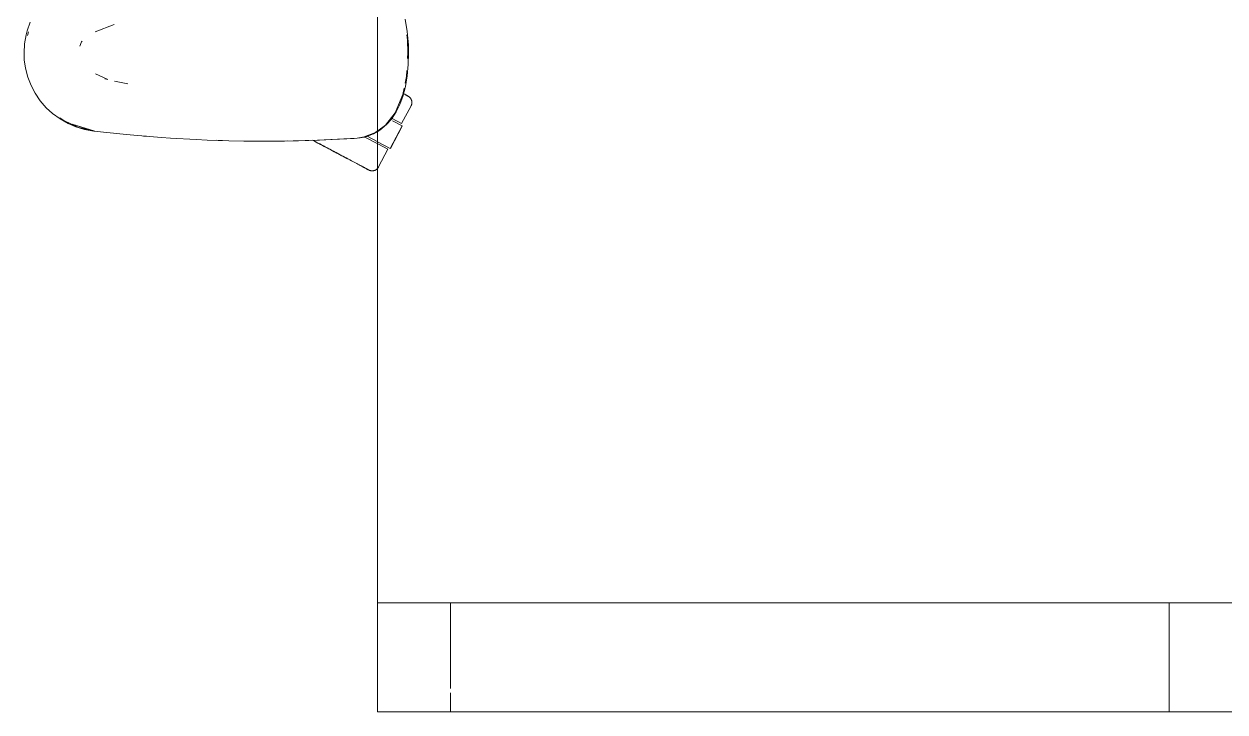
# Model space of a CAD drawing. Header units: millimetres. Extents: x 155927 to 295199, y -4084 to 97293.
# Drawn here: x 199791 to 200451, y 10685 to 11063 of the extents above; entities that cross this region are included whole.
import ezdxf

# ---------------------------------------------------------------- set-up
doc = ezdxf.new("R2010")
doc.units = ezdxf.units.MM
doc.header["$MEASUREMENT"] = 0
doc.layers.add('G-IMPT', color=8, linetype='CONTINUOUS', lineweight=9)
doc.layers.add('I-FURN', color=8, linetype='CONTINUOUS', lineweight=9)

msp = doc.modelspace()

# ---------------------------------------------------------------- linework, layer by layer
at = {"layer": 'G-IMPT'}
for p, q in [((199794.8, 11063.7), (199793.09, 11058.93)), ((200000.9, 11065.39), (200002.01, 11058.63)), ((199791.64, 11051.85), (199792.52, 11056.8)), ((199792.52, 11056.8), (199793.09, 11058.93)), ((199793.89, 11058.49), (199793.27, 11056.46)), ((199840.93, 11062.53), (199830.5, 11058.38)), ((200002.07, 11053.98), (200001.68, 11056.76)), ((200002.59, 11051.32), (200002.01, 11058.63)), ((199791.35, 11046.81), (199791.64, 11051.85)), ((199821.96, 11050.64), (199822.98, 11052.86)), ((199822.98, 11052.86), (199823.27, 11053.31)), ((200002.07, 11053.98), (200002.3, 11046.81)), ((200002.59, 11051.32), (200002.68, 11046.81)), ((199791.35, 11046.81), (199791.52, 11042.96)), ((199792.17, 11038.45), (199791.52, 11042.96)), ((200002.11, 11043.7), (200002.3, 11046.81)), ((200002.68, 11046.81), (200002.5, 11040.47)), ((199792.17, 11038.45), (199793.43, 11033.58)), ((200001.52, 11033.98), (200001.71, 11037.19)), ((200001.93, 11034.32), (200002.5, 11040.47)), ((199795.26, 11028.87), (199793.43, 11033.58)), ((199830.6, 11035.43), (199837.38, 11032.17)), ((199835.75, 11032.62), (199837.38, 11032.17)), ((199848.43, 11029.83), (199840.99, 11031.4)), ((200000.75, 11030.23), (200001.52, 11033.98)), ((200001.93, 11034.32), (200000.93, 11028.39)), ((199797.45, 11024.71), (199795.26, 11028.87)), ((199797.45, 11024.71), (199800.28, 11020.54)), ((199999.48, 11024.02), (199997.15, 11018.4)), ((199999.48, 11024.02), (200000.19, 11027.49)), ((199999.5, 11022.91), (200000.93, 11028.39)), ((199800.28, 11020.54), (199803.6, 11016.71)), ((199807.04, 11013.54), (199803.6, 11016.71)), ((199995.31, 11014.01), (199997.15, 11018.4)), ((199995.93, 11014.5), (199997.92, 11018.58)), ((199999.5, 11022.91), (199997.92, 11018.58)), ((199807.04, 11013.54), (199811.13, 11010.54)), ((199811.08, 11011.24), (199813.19, 11009.64)), ((199815.57, 11008.03), (199811.13, 11010.54)), ((199990.09, 11007.22), (199995.31, 11014.01)), ((199993.28, 11010.45), (199990.61, 11007.42)), ((199995.93, 11014.5), (199993.28, 11010.45)), ((199821.26, 11005.9), (199813.19, 11009.64)), ((199815.57, 11008.03), (199819.81, 11006.22)), ((199830.23, 11003.86), (199817.76, 11007.69)), ((199817.76, 11007.69), (199826.91, 11004.78)), ((199819.81, 11006.22), (199824.67, 11004.75)), ((199821.26, 11005.9), (199829.66, 11003.99)), ((199829.71, 11003.86), (199824.67, 11004.75)), ((199830.23, 11003.86), (199826.91, 11004.78)), ((199847.64, 11001.95), (199829.71, 11003.86)), ((199983.44, 11002.38), (199985.68, 11003.66)), ((199984.47, 11003.05), (199985.68, 11003.95)), ((199985.83, 11004.06), (199990.09, 11007.22)), ((199985.83, 11003.75), (199986.87, 11004.34)), ((199986.87, 11004.34), (199990.61, 11007.42)), ((199851.77, 11001.61), (199847.64, 11001.95)), ((199866.83, 11000.36), (199851.77, 11001.61)), ((199858.64, 11001.01), (199856.97, 11001.18)), ((199866.83, 11000.36), (199871.91, 11000.03)), ((199871.91, 11000.03), (199886.05, 10999.22)), ((199892.08, 10998.97), (199886.05, 10999.22)), ((199892.08, 10998.97), (199903.84, 10998.58)), ((199896.96, 10998.83), (199898.9, 10998.72)), ((199898.9, 10998.72), (199900.39, 10998.71)), ((199912.25, 10998.42), (199903.84, 10998.58)), ((199912.25, 10998.42), (199942.27, 10998.53)), ((199912.25, 10998.42), (199932.44, 10998.37)), ((199912.25, 10998.42), (199923.05, 10998.33)), ((199942.27, 10998.53), (199923.05, 10998.33)), ((199932.44, 10998.37), (199953.83, 10998.87)), ((199932.44, 10998.37), (199952.63, 10998.84)), ((199932.44, 10998.37), (199942.27, 10998.53)), ((199932.44, 10998.41), (199934.48, 10998.39)), ((199934.48, 10998.39), (199936.39, 10998.46)), ((199942.27, 10998.53), (199953.83, 10998.87)), ((199952.63, 10998.84), (199974.41, 10999.92)), ((199952.63, 10998.84), (199972.8, 10999.81)), ((199953.83, 10998.87), (199952.63, 10998.84)), ((199953.83, 10998.87), (199974.41, 10999.92)), ((199974.41, 10999.92), (199972.8, 10999.81)), ((199974.41, 10999.92), (199976.06, 11000.18)), ((199978.27, 11000.64), (199974.43, 11000.06)), ((199978.45, 11000.62), (199976.06, 11000.18)), ((199978.27, 11000.64), (199984.47, 11003.05)), ((199978.45, 11000.62), (199979.8, 11000.99)), ((199983.44, 11002.38), (199979.8, 11000.99))]:
    msp.add_line(p, q, dxfattribs=at)
at = {"layer": 'I-FURN'}
for p, q in [((199985.68, 12084.61), (199985.68, 10684.61)), ((199985.68, 10684.61), (199985.68, 12084.61)), ((199999.75, 11024.53), (200000.18, 11024.3)), ((200000.4, 11024.18), (199999.99, 11024.4)), ((200000.18, 11024.3), (200000.58, 11024.09)), ((200000.77, 11023.99), (200000.4, 11024.18)), ((200000.58, 11024.09), (200000.93, 11023.9)), ((200001.11, 11023.81), (200000.77, 11023.99)), ((200000.93, 11023.9), (200001.25, 11023.73)), ((200001.41, 11023.65), (200001.11, 11023.81)), ((200001.25, 11023.73), (200001.53, 11023.58)), ((200001.66, 11023.51), (200001.41, 11023.65)), ((200001.53, 11023.58), (200001.77, 11023.46)), ((200001.88, 11023.39), (200001.66, 11023.51)), ((200001.77, 11023.46), (200001.97, 11023.35)), ((200002.06, 11023.3), (200001.88, 11023.39)), ((200001.97, 11023.35), (200002.13, 11023.26)), ((200002.2, 11023.22), (200002.06, 11023.3)), ((200002.13, 11023.26), (200002.26, 11023.2)), ((200002.3, 11023.17), (200002.2, 11023.22)), ((200002.26, 11023.2), (200002.34, 11023.15)), ((200002.36, 11023.14), (200002.3, 11023.17)), ((200002.34, 11023.15), (200002.38, 11023.13)), ((200002.38, 11023.13), (200002.36, 11023.14)), ((200002.38, 11023.13), (200002.53, 11023.05)), ((200002.38, 11023.13), (200002.38, 11023.13)), ((200002.53, 11023.05), (200002.66, 11022.97)), ((200002.66, 11022.97), (200002.8, 11022.88)), ((199998.9, 11007.99), (200004.05, 11017.68)), ((200002.8, 11022.88), (200002.93, 11022.78)), ((200002.93, 11022.78), (200003.05, 11022.68)), ((200003.05, 11022.68), (200003.18, 11022.58)), ((200003.18, 11022.58), (200003.29, 11022.47)), ((200003.29, 11022.47), (200003.41, 11022.35)), ((200003.41, 11022.35), (200003.52, 11022.23)), ((200003.52, 11022.23), (200003.62, 11022.11)), ((200003.62, 11022.11), (200003.72, 11021.98)), ((200003.72, 11021.98), (200003.81, 11021.85)), ((200003.81, 11021.85), (200003.9, 11021.72)), ((200003.9, 11021.72), (200003.99, 11021.58)), ((200003.99, 11021.58), (200004.06, 11021.44)), ((200004.07, 11017.72), (200004.05, 11017.68)), ((200004.06, 11021.44), (200004.14, 11021.29)), ((200004.14, 11017.86), (200004.07, 11017.72)), ((200004.14, 11021.29), (200004.2, 11021.15)), ((200004.21, 11018.01), (200004.14, 11017.86)), ((200004.2, 11021.15), (200004.26, 11021)), ((200004.27, 11018.16), (200004.21, 11018.01)), ((200004.26, 11021), (200004.32, 11020.85)), ((200004.32, 11018.31), (200004.27, 11018.16)), ((200004.32, 11020.85), (200004.36, 11020.69)), ((200004.37, 11018.46), (200004.32, 11018.31)), ((200004.36, 11020.69), (200004.41, 11020.54)), ((200004.41, 11018.62), (200004.37, 11018.46)), ((200004.41, 11020.54), (200004.44, 11020.38)), ((200004.44, 11018.78), (200004.41, 11018.62)), ((200004.44, 11020.38), (200004.47, 11020.22)), ((200004.47, 11018.94), (200004.44, 11018.78)), ((200004.47, 11020.22), (200004.49, 11020.06)), ((200004.49, 11019.1), (200004.47, 11018.94)), ((200004.49, 11020.06), (200004.51, 11019.9)), ((200004.51, 11019.26), (200004.49, 11019.1)), ((200004.51, 11019.9), (200004.52, 11019.74)), ((200004.52, 11019.42), (200004.51, 11019.26)), ((200004.52, 11019.74), (200004.52, 11019.58)), ((200004.52, 11019.58), (200004.52, 11019.42)), ((199993.71, 11010.75), (199998.9, 11007.99)), ((199999.09, 11006.76), (199992.51, 10994.4)), ((199992.68, 10994.31), (199999.26, 11006.67)), ((199993.79, 11009.58), (199999.09, 11006.76)), ((199950.92, 10998.39), (199949.94, 10998.92)), ((199950.39, 10998.68), (199951.38, 10998.15)), ((199951.92, 10997.87), (199950.92, 10998.39)), ((199951.38, 10998.15), (199952.37, 10997.62)), ((199952.91, 10997.34), (199951.92, 10997.87)), ((199952.37, 10997.62), (199953.37, 10997.09)), ((199953.91, 10996.8), (199952.91, 10997.34)), ((199953.37, 10997.09), (199954.38, 10996.56)), ((199954.92, 10996.27), (199953.91, 10996.8)), ((199978.72, 11000.6), (199986.1, 10996.68)), ((199985.82, 10997.96), (199980.01, 11001.05)), ((199992.51, 10994.4), (199985.97, 10997.88)), ((199986.23, 10996.61), (199991.39, 10993.86)), ((199954.38, 10996.56), (199955.38, 10996.02)), ((199955.92, 10995.73), (199954.92, 10996.27)), ((199955.38, 10996.02), (199956.39, 10995.49)), ((199956.93, 10995.2), (199955.92, 10995.73)), ((199956.39, 10995.49), (199957.39, 10994.95)), ((199957.93, 10994.67), (199956.93, 10995.2)), ((199957.39, 10994.95), (199958.39, 10994.42)), ((199958.93, 10994.14), (199957.93, 10994.67)), ((199958.39, 10994.42), (199959.39, 10993.89)), ((199959.92, 10993.61), (199958.93, 10994.14)), ((199959.39, 10993.89), (199960.38, 10993.36)), ((199960.91, 10993.08), (199959.92, 10993.61)), ((199960.38, 10993.36), (199961.36, 10992.84)), ((199961.89, 10992.56), (199960.91, 10993.08)), ((199961.36, 10992.84), (199962.34, 10992.32)), ((199962.86, 10992.05), (199961.89, 10992.56)), ((199962.34, 10992.32), (199963.3, 10991.81)), ((199963.82, 10991.54), (199962.86, 10992.05)), ((199963.3, 10991.81), (199964.25, 10991.31)), ((199964.76, 10991.04), (199963.82, 10991.54)), ((199964.25, 10991.31), (199965.19, 10990.81)), ((199965.69, 10990.54), (199964.76, 10991.04)), ((199965.19, 10990.81), (199966.11, 10990.32)), ((199966.6, 10990.06), (199965.69, 10990.54)), ((199966.11, 10990.32), (199967.02, 10989.83)), ((199967.5, 10989.58), (199966.6, 10990.06)), ((199986.24, 10984.18), (199991.39, 10993.86)), ((199967.02, 10989.83), (199967.91, 10989.36)), ((199968.38, 10989.11), (199967.5, 10989.58)), ((199967.91, 10989.36), (199968.77, 10988.9)), ((199969.23, 10988.66), (199968.38, 10989.11)), ((199968.77, 10988.9), (199969.62, 10988.45)), ((199970.07, 10988.21), (199969.23, 10988.66)), ((199969.62, 10988.45), (199970.44, 10988.01)), ((199970.44, 10988.01), (199971.25, 10987.59)), ((199971.25, 10987.59), (199972.02, 10987.17)), ((199972.02, 10987.17), (199972.77, 10986.78)), ((199972.77, 10986.78), (199973.49, 10986.39)), ((199973.49, 10986.39), (199974.19, 10986.02)), ((199974.19, 10986.02), (199974.85, 10985.67)), ((199974.85, 10985.67), (199975.49, 10985.33)), ((199975.49, 10985.33), (199976.09, 10985.01)), ((199976.4, 10984.85), (199975.81, 10985.16)), ((199976.09, 10985.01), (199976.66, 10984.71)), ((199976.95, 10984.55), (199976.4, 10984.85)), ((199976.66, 10984.71), (199977.19, 10984.43)), ((199977.47, 10984.28), (199976.95, 10984.55)), ((199977.19, 10984.43), (199977.69, 10984.16)), ((199977.95, 10984.02), (199977.47, 10984.28)), ((199977.69, 10984.16), (199978.16, 10983.91)), ((199978.39, 10983.79), (199977.95, 10984.02)), ((199978.16, 10983.91), (199978.59, 10983.68)), ((199978.8, 10983.57), (199978.39, 10983.79)), ((199978.59, 10983.68), (199978.98, 10983.47)), ((199979.18, 10983.37), (199978.8, 10983.57)), ((199978.98, 10983.47), (199979.34, 10983.29)), ((199979.51, 10983.19), (199979.18, 10983.37)), ((199985.69, 10983.39), (199985.58, 10983.27)), ((199985.79, 10983.51), (199985.69, 10983.39)), ((199985.89, 10983.64), (199985.79, 10983.51)), ((199985.99, 10983.77), (199985.89, 10983.64)), ((199986.08, 10983.9), (199985.99, 10983.77)), ((199986.16, 10984.04), (199986.08, 10983.9)), ((199986.24, 10984.18), (199986.16, 10984.04)), ((199979.34, 10983.29), (199979.65, 10983.12)), ((199979.81, 10983.03), (199979.51, 10983.19)), ((199979.65, 10983.12), (199979.93, 10982.97)), ((199980.07, 10982.9), (199979.81, 10983.03)), ((199979.93, 10982.97), (199980.17, 10982.84)), ((199980.29, 10982.78), (199980.07, 10982.9)), ((199980.17, 10982.84), (199980.38, 10982.73)), ((199980.47, 10982.68), (199980.29, 10982.78)), ((199980.38, 10982.73), (199980.54, 10982.65)), ((199980.61, 10982.61), (199980.47, 10982.68)), ((199980.54, 10982.65), (199980.66, 10982.58)), ((199980.71, 10982.56), (199980.61, 10982.61)), ((199980.66, 10982.58), (199980.74, 10982.54)), ((199980.77, 10982.52), (199980.71, 10982.56)), ((199980.74, 10982.54), (199980.78, 10982.52)), ((199980.79, 10982.51), (199980.77, 10982.52)), ((199980.78, 10982.52), (199980.79, 10982.51)), ((199980.83, 10982.49), (199980.79, 10982.51)), ((199980.97, 10982.42), (199980.83, 10982.49)), ((199981.12, 10982.36), (199980.97, 10982.42)), ((199981.27, 10982.3), (199981.12, 10982.36)), ((199981.42, 10982.24), (199981.27, 10982.3)), ((199981.58, 10982.2), (199981.42, 10982.24)), ((199981.73, 10982.15), (199981.58, 10982.2)), ((199981.89, 10982.12), (199981.73, 10982.15)), ((199982.05, 10982.09), (199981.89, 10982.12)), ((199982.21, 10982.07), (199982.05, 10982.09)), ((199982.37, 10982.05), (199982.21, 10982.07)), ((199982.53, 10982.04), (199982.37, 10982.05)), ((199982.69, 10982.04), (199982.53, 10982.04)), ((199982.85, 10982.04), (199982.69, 10982.04)), ((199983.01, 10982.05), (199982.85, 10982.04)), ((199983.17, 10982.07), (199983.01, 10982.05)), ((199983.33, 10982.09), (199983.17, 10982.07)), ((199983.49, 10982.12), (199983.33, 10982.09)), ((199983.65, 10982.16), (199983.49, 10982.12)), ((199983.8, 10982.2), (199983.65, 10982.16)), ((199983.96, 10982.25), (199983.8, 10982.2)), ((199984.11, 10982.3), (199983.96, 10982.25)), ((199984.26, 10982.36), (199984.11, 10982.3)), ((199984.41, 10982.43), (199984.26, 10982.36)), ((199984.55, 10982.5), (199984.41, 10982.43)), ((199984.69, 10982.58), (199984.55, 10982.5)), ((199984.83, 10982.66), (199984.69, 10982.58)), ((199984.96, 10982.75), (199984.83, 10982.66)), ((199985.09, 10982.84), (199984.96, 10982.75)), ((199985.22, 10982.94), (199985.09, 10982.84)), ((199985.34, 10983.05), (199985.22, 10982.94)), ((199985.46, 10983.16), (199985.34, 10983.05)), ((199985.58, 10983.27), (199985.46, 10983.16)), ((199985.68, 10744.61), (200420.68, 10744.61)), ((200025.68, 10744.61), (199985.68, 10744.61)), ((199985.68, 10744.61), (199985.68, 10684.61)), ((199985.68, 10684.61), (199985.68, 10744.61)), ((201545.68, 10744.61), (200025.68, 10744.61)), ((200025.68, 10697.51), (200025.68, 10744.61)), ((200025.68, 10697.51), (200025.68, 10744.61)), ((200420.68, 10744.61), (200550.68, 10744.61)), ((200420.68, 10684.61), (200420.68, 10744.61)), ((200420.68, 10684.61), (200420.68, 10744.61)), ((200025.68, 10684.61), (200025.68, 10695.19)), ((200025.68, 10684.61), (200025.68, 10695.19)), ((199985.68, 10684.61), (200785.68, 10684.61)), ((200785.68, 10684.61), (199985.68, 10684.61)), ((199985.68, 10684.61), (200025.68, 10684.61)), ((200420.68, 10684.61), (199985.68, 10684.61)), ((200025.68, 10684.61), (201545.68, 10684.61)), ((200550.68, 10684.61), (200420.68, 10684.61))]:
    msp.add_line(p, q, dxfattribs=at)

doc.saveas('drawing.dxf')
